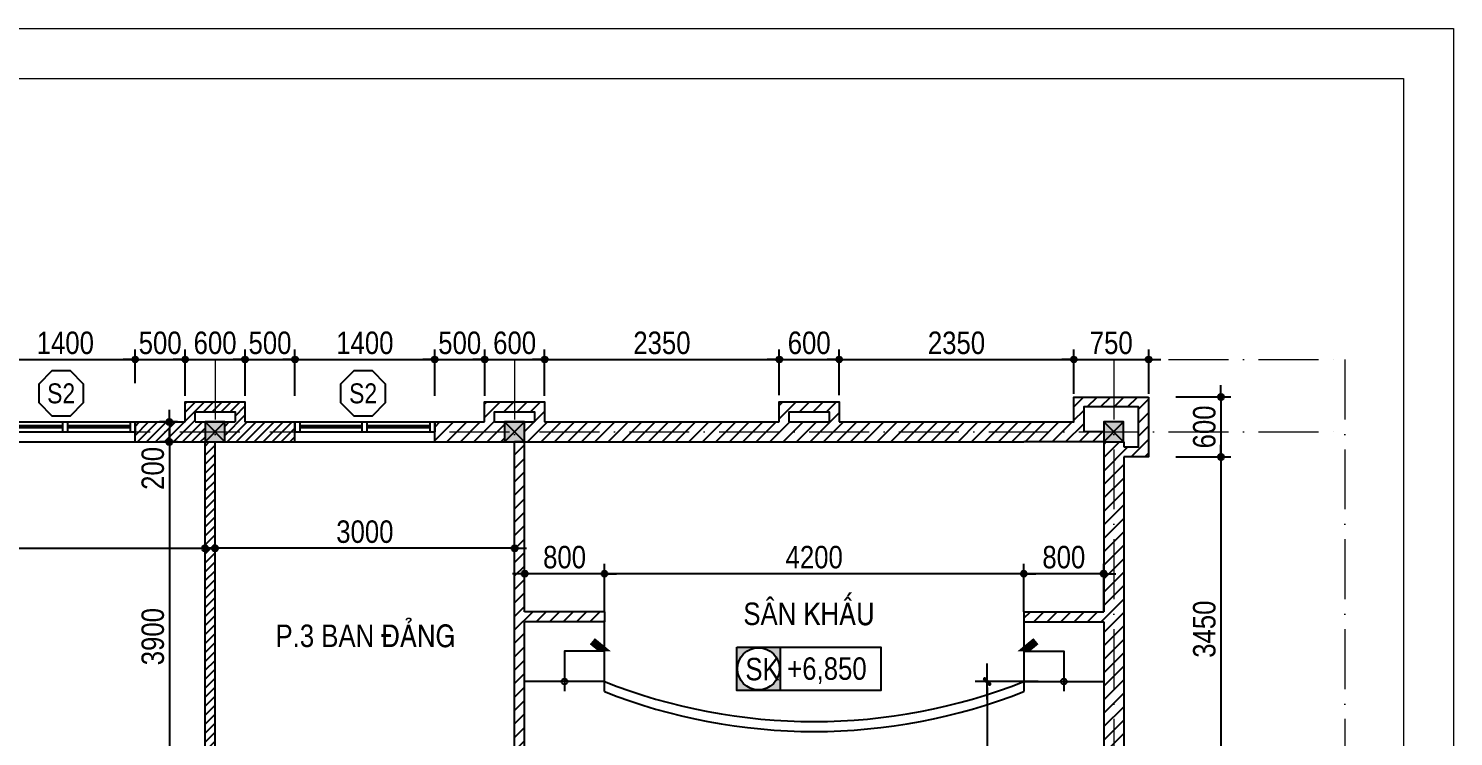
# Model space of a CAD drawing. Extents: x -1107188 to -523840, y 39692 to 514392.
# Drawn here: x -1037460 to -1023188, y 507302 to 514392 of the extents above; entities that cross this region are included whole.
import ezdxf
from ezdxf.enums import TextEntityAlignment as Align

# ---------------------------------------------------------------- set-up
doc = ezdxf.new("R2010")
doc.units = 0
doc.linetypes.add('ACAD_ISO10W100', pattern=[18, 12, -3, 0, -3])
doc.layers.get('0').update_dxf_attribs({"color": 255, "linetype": 'CONTINUOUS'})
doc.layers.get('DEFPOINTS').update_dxf_attribs({"linetype": 'CONTINUOUS'})
for name, color, linetype, lineweight in [('00-KICH THUOC', 6, 'CONTINUOUS', 9), ('NET-THAY', 2, 'CONTINUOUS', 13), ('TRUC', 24, 'CONTINUOUS', 0)]:
    doc.layers.add(name, color=color, linetype=linetype, lineweight=lineweight)
for name, color, linetype in [('009', 251, 'CONTINUOUS'), ('DIM', 1, 'CONTINUOUS'), ('DOOR', 20, 'CONTINUOUS'), ('MEDIUM', 2, 'CONTINUOUS'), ('TAGS', 60, 'CONTINUOUS'), ('TEXT', 7, 'CONTINUOUS'), ('TUONG', 131, 'CONTINUOUS'), ('WALL', 4, 'CONTINUOUS')]:
    doc.layers.add(name, color=color, linetype=linetype)
doc.styles.add('1', font='', dxfattribs={"height": 250})
doc.styles.add('HEL-CONDENSE', font='')
doc.styles.add('KICHTHUOC', font='', dxfattribs={"width": 0.8})
doc.styles.add('SO BV', font='', dxfattribs={"height": 200})
doc.styles.add('TEN BV', font='', dxfattribs={"height": 350})
doc.styles.add('VNI-HELVE-CONDENSEN', font='')
doc.styles.get('1').set_extended_font_data('VNI-Helve-Condense')
doc.styles.get('HEL-CONDENSE').set_extended_font_data('VNI-Helve-Condense')
doc.styles.get('KICHTHUOC').set_extended_font_data('VNI-Helve-Condense')
doc.styles.get('SO BV').set_extended_font_data('VNI-Helve-Condense')
doc.styles.get('TEN BV').set_extended_font_data('VNI-Helve-Condense', bold=True)
doc.styles.get('VNI-HELVE-CONDENSEN').set_extended_font_data('VNI-Helve-Condense')
doc.dimstyles.new('1-100', dxfattribs={"dimtxt": 200, "dimasz": 60, "dimexe": 0, "dimexo": 0, "dimgap": 70, "dimtad": 1, "dimtoh": 1, "dimdec": 0, "dimzin": 9, "dimdsep": 46, "dimtxsty": 'KICHTHUOC', "dimblk": 'KTHUOC', "dimcen": 15, "dimdle": 150, "dimclrd": 256, "dimclre": 256, "dimclrt": 7, "dimadec": 0, "dimazin": 0, "dimtfac": 1, "dimtdec": 0, "dimtix": 1, "dimtmove": 2, "dimatfit": 3, "dimfxl": 1, "dimtolj": 1, "dimtzin": 1, "dimarcsym": 0})
doc.dimstyles.new('D100', dxfattribs={"dimtxt": 225, "dimasz": 1.2, "dimexe": 100, "dimexo": 0, "dimgap": 50, "dimtad": 1, "dimdec": 0, "dimzin": 13, "dimdsep": 46, "dimtxsty": 'HEL-CONDENSE', "dimblk": 'D50', "dimcen": 0, "dimclrd": 1, "dimclre": 1, "dimclrt": 7, "dimadec": 0, "dimazin": 0, "dimtfac": 1, "dimtdec": 0, "dimtmove": 0, "dimatfit": 3, "dimldrblk": 'D50', "dimfxl": 1, "dimtolj": 1, "dimtzin": 13, "dimarcsym": 0})
pattern_1 = [(45, (-2362596.62, 165205.8), (-44.9012806, 44.9012806), [])]

# ---------------------------------------------------------------- blocks, each defined once
blk = doc.blocks.new('s11')
at = {"layer": 'DOOR'}
for p, q in [((0, 0), (0, -100)), ((1400, 0), (0, 0)), ((50, 0), (50, -100)), ((1350, 0), (1350, -100)), ((1400, 0), (1400, -100)), ((1400, -100), (0, -100))]:
    blk.add_line(p, q, dxfattribs=at)
at = {"layer": 'DOOR', "linetype": 'ByBlock', "lineweight": -2}
for p, q in [((675, -100), (675, 0)), ((725, -100), (725, 0))]:
    blk.add_line(p, q, dxfattribs=at)
at = {"layer": 'DOOR', "color": 251}
for p, q in [((50, -40), (675, -40)), ((50, -60), (675, -60)), ((725, -40), (1350, -40)), ((725, -60), (1350, -60))]:
    blk.add_line(p, q, dxfattribs=at)
blk = doc.blocks.new('A$C225A2996')
at = {"layer": 'WALL'}
blk.add_hatch(color=4, dxfattribs=at).paths.add_polyline_path([(531, 82), (731, 82), (731, 282), (531, 282)])
at = {"layer": 'WALL', "color": 4}
for p, q in [((531, 282), (731, 82)), ((531, 82), (731, 282))]:
    blk.add_line(p, q, dxfattribs=at)
blk.add_lwpolyline([(531, 82), (731, 82), (731, 282), (531, 282)], close=True, dxfattribs=at)
blk = doc.blocks.new('KH-CUADI')
at = {"layer": 'TAGS'}
blk.add_lwpolyline([(-124, 300), (-300, 124), (-300, -124), (-124, -300), (124, -300), (300, -124), (300, 124), (124, 300)], close=True, dxfattribs=at)
at = {"layer": 'TAGS', "style": 'VNI-HELVE-CONDENSEN'}
blk.add_attdef('D', text='', height=300, dxfattribs=at).set_placement((0, 0), align=Align.MIDDLE)
blk = doc.blocks.new('D50')
at = {"layer": 'DIM'}
blk.add_hatch(color=256, dxfattribs=at).paths.add_polyline_path([(25, 0, 1), (-25, 0, 1)])
blk.add_line((25, 0), (100, 0), dxfattribs=at)
blk.add_circle((0, 0), 25, dxfattribs=at)
blk = doc.blocks.new('*D409')
at = {"layer": 'DEFPOINTS', "color": 0, "transparency": 16777216}
for p in [(-1025970, 510702), (-1025970, 510102), (-1025518, 510102)]:
    blk.add_point(p, dxfattribs=at)
at = {"layer": 'DIM', "color": 1, "lineweight": -2, "transparency": 16777216}
for p, q in [((-1025970, 510702), (-1025418, 510702)), ((-1025518, 510701), (-1025518, 510103)), ((-1025970, 510102), (-1025418, 510102))]:
    blk.add_line(p, q, dxfattribs=at)
at = {"layer": 'DIM', "color": 1, "lineweight": -2, "transparency": 16777216, "xscale": 1.199999999999999, "yscale": 1.199999999999999, "zscale": 1.199999999999999}
for p, rotation in [((-1025518, 510702), 90), ((-1025518, 510102), 270)]:
    blk.add_blockref('D50', p, dxfattribs=dict(at, rotation=rotation))
at = {"layer": 'DIM', "color": 7, "transparency": 16777216, "insert": (-1025683, 510402), "char_height": 225, "attachment_point": 5, "rotation": 90, "style": 'HEL-CONDENSE'}
blk.add_mtext('\\A1;600', dxfattribs=at)
blk = doc.blocks.new('*D410')
at = {"layer": 'DEFPOINTS', "color": 0, "transparency": 16777216}
for p in [(-1025970, 510102), (-1025970, 506652), (-1025518, 506652)]:
    blk.add_point(p, dxfattribs=at)
at = {"layer": 'DIM', "color": 1, "lineweight": -2, "transparency": 16777216}
for p, q in [((-1025970, 510102), (-1025418, 510102)), ((-1025518, 510101), (-1025518, 506653)), ((-1025970, 506652), (-1025418, 506652))]:
    blk.add_line(p, q, dxfattribs=at)
at = {"layer": 'DIM', "color": 1, "lineweight": -2, "transparency": 16777216, "xscale": 1.199999999999999, "yscale": 1.199999999999999, "zscale": 1.199999999999999}
for p, rotation in [((-1025518, 510102), 90), ((-1025518, 506652), 270)]:
    blk.add_blockref('D50', p, dxfattribs=dict(at, rotation=rotation))
at = {"layer": 'DIM', "color": 7, "transparency": 16777216, "insert": (-1025683, 508377), "char_height": 225, "attachment_point": 5, "rotation": 90, "style": 'HEL-CONDENSE'}
blk.add_mtext('\\A1;3450', dxfattribs=at)
blk = doc.blocks.new('*D467')
at = {"layer": 'DEFPOINTS', "color": 0, "transparency": 16777216}
for p in [(-1035966, 510452), (-1036049, 510252), (-1035966, 510252)]:
    blk.add_point(p, dxfattribs=at)
at = {"layer": 'DIM', "color": 1, "lineweight": -2, "transparency": 16777216}
for p, q in [((-1035966, 510452), (-1036149, 510452)), ((-1036049, 510451), (-1036049, 510253)), ((-1035966, 510252), (-1036149, 510252)), ((-1036049, 510252), (-1036049, 509724))]:
    blk.add_line(p, q, dxfattribs=at)
at = {"layer": 'DIM', "color": 1, "lineweight": -2, "transparency": 16777216, "xscale": 1.199999999999999, "yscale": 1.199999999999999, "zscale": 1.199999999999999}
for p, rotation in [((-1036049, 510452), 90), ((-1036049, 510252), 270)]:
    blk.add_blockref('D50', p, dxfattribs=dict(at, rotation=rotation))
at = {"layer": 'DIM', "color": 7, "transparency": 16777216, "insert": (-1036214, 509987), "char_height": 225, "attachment_point": 5, "rotation": 90, "style": 'HEL-CONDENSE'}
blk.add_mtext('\\A1;200', dxfattribs=at)
blk = doc.blocks.new('*D468')
at = {"layer": 'DEFPOINTS', "color": 0, "transparency": 16777216}
for p in [(-1035966, 510252), (-1036049, 506352), (-1035901, 506352)]:
    blk.add_point(p, dxfattribs=at)
at = {"layer": 'DIM', "color": 1, "lineweight": -2, "transparency": 16777216}
for p, q in [((-1035966, 510252), (-1036149, 510252)), ((-1036049, 510251), (-1036049, 506353)), ((-1035901, 506352), (-1036149, 506352))]:
    blk.add_line(p, q, dxfattribs=at)
at = {"layer": 'DIM', "color": 1, "lineweight": -2, "transparency": 16777216, "xscale": 1.199999999999999, "yscale": 1.199999999999999, "zscale": 1.199999999999999}
for p, rotation in [((-1036049, 510252), 90), ((-1036049, 506352), 270)]:
    blk.add_blockref('D50', p, dxfattribs=dict(at, rotation=rotation))
at = {"layer": 'DIM', "color": 7, "transparency": 16777216, "insert": (-1036214, 508302), "char_height": 225, "attachment_point": 5, "rotation": 90, "style": 'HEL-CONDENSE'}
blk.add_mtext('\\A1;3900', dxfattribs=at)
blk = doc.blocks.new('*D540')
at = {"layer": 'DEFPOINTS', "color": 0, "transparency": 16777216}
for p in [(-1035291, 511078), (-1035891, 510713), (-1035291, 510713)]:
    blk.add_point(p, dxfattribs=at)
at = {"layer": 'DIM', "color": 1, "lineweight": -2, "transparency": 16777216}
for p, q in [((-1035891, 510713), (-1035891, 511178)), ((-1035890, 511078), (-1035293, 511078)), ((-1035291, 510713), (-1035291, 511178))]:
    blk.add_line(p, q, dxfattribs=at)
at = {"layer": 'DIM', "color": 1, "lineweight": -2, "transparency": 16777216, "xscale": 1.199999999999999, "yscale": 1.199999999999999, "zscale": 1.199999999999999, "rotation": 180}
blk.add_blockref('D50', (-1035891, 511078), dxfattribs=at)
at = {"layer": 'DIM', "color": 1, "lineweight": -2, "transparency": 16777216, "xscale": 1.199999999999999, "yscale": 1.199999999999999, "zscale": 1.199999999999999}
blk.add_blockref('D50', (-1035291, 511078), dxfattribs=at)
at = {"layer": 'DIM', "color": 7, "transparency": 16777216, "insert": (-1035591, 511243), "char_height": 225, "attachment_point": 5, "style": 'HEL-CONDENSE'}
blk.add_mtext('\\A1;600', dxfattribs=at)
blk = doc.blocks.new('*D541')
at = {"layer": 'DEFPOINTS', "color": 0, "transparency": 16777216}
for p in [(-1034791, 511078), (-1035291, 510713), (-1034791, 510713)]:
    blk.add_point(p, dxfattribs=at)
at = {"layer": 'DIM', "color": 1, "lineweight": -2, "transparency": 16777216}
for p, q in [((-1035291, 510713), (-1035291, 511178)), ((-1035290, 511078), (-1034793, 511078)), ((-1034791, 510713), (-1034791, 511178))]:
    blk.add_line(p, q, dxfattribs=at)
at = {"layer": 'DIM', "color": 1, "lineweight": -2, "transparency": 16777216, "xscale": 1.199999999999999, "yscale": 1.199999999999999, "zscale": 1.199999999999999, "rotation": 180}
blk.add_blockref('D50', (-1035291, 511078), dxfattribs=at)
at = {"layer": 'DIM', "color": 1, "lineweight": -2, "transparency": 16777216, "xscale": 1.199999999999999, "yscale": 1.199999999999999, "zscale": 1.199999999999999}
blk.add_blockref('D50', (-1034791, 511078), dxfattribs=at)
at = {"layer": 'DIM', "color": 7, "transparency": 16777216, "insert": (-1035041, 511243), "char_height": 225, "attachment_point": 5, "style": 'HEL-CONDENSE'}
blk.add_mtext('\\A1;500', dxfattribs=at)
blk = doc.blocks.new('*D542')
at = {"layer": 'DEFPOINTS', "color": 0, "transparency": 16777216}
for p in [(-1032291, 511078), (-1032891, 510713), (-1032291, 510713)]:
    blk.add_point(p, dxfattribs=at)
at = {"layer": 'DIM', "color": 1, "lineweight": -2, "transparency": 16777216}
for p, q in [((-1032891, 510713), (-1032891, 511178)), ((-1032890, 511078), (-1032293, 511078)), ((-1032291, 510713), (-1032291, 511178))]:
    blk.add_line(p, q, dxfattribs=at)
at = {"layer": 'DIM', "color": 1, "lineweight": -2, "transparency": 16777216, "xscale": 1.199999999999999, "yscale": 1.199999999999999, "zscale": 1.199999999999999, "rotation": 180}
blk.add_blockref('D50', (-1032891, 511078), dxfattribs=at)
at = {"layer": 'DIM', "color": 1, "lineweight": -2, "transparency": 16777216, "xscale": 1.199999999999999, "yscale": 1.199999999999999, "zscale": 1.199999999999999}
blk.add_blockref('D50', (-1032291, 511078), dxfattribs=at)
at = {"layer": 'DIM', "color": 7, "transparency": 16777216, "insert": (-1032591, 511243), "char_height": 225, "attachment_point": 5, "style": 'HEL-CONDENSE'}
blk.add_mtext('\\A1;600', dxfattribs=at)
blk = doc.blocks.new('*D543')
at = {"layer": 'DEFPOINTS', "color": 0, "transparency": 16777216}
for p in [(-1029941, 511078), (-1032291, 510713), (-1029941, 510719)]:
    blk.add_point(p, dxfattribs=at)
at = {"layer": 'DIM', "color": 1, "lineweight": -2, "transparency": 16777216}
for p, q in [((-1032291, 510713), (-1032291, 511178)), ((-1032290, 511078), (-1029943, 511078)), ((-1029941, 510719), (-1029941, 511178))]:
    blk.add_line(p, q, dxfattribs=at)
at = {"layer": 'DIM', "color": 1, "lineweight": -2, "transparency": 16777216, "xscale": 1.199999999999999, "yscale": 1.199999999999999, "zscale": 1.199999999999999, "rotation": 180}
blk.add_blockref('D50', (-1032291, 511078), dxfattribs=at)
at = {"layer": 'DIM', "color": 1, "lineweight": -2, "transparency": 16777216, "xscale": 1.199999999999999, "yscale": 1.199999999999999, "zscale": 1.199999999999999}
blk.add_blockref('D50', (-1029941, 511078), dxfattribs=at)
at = {"layer": 'DIM', "color": 7, "transparency": 16777216, "insert": (-1031116, 511243), "char_height": 225, "attachment_point": 5, "style": 'HEL-CONDENSE'}
blk.add_mtext('\\A1;2350', dxfattribs=at)
blk = doc.blocks.new('*D544')
at = {"layer": 'DEFPOINTS', "color": 0, "transparency": 16777216}
for p in [(-1029341, 511078), (-1029941, 510719), (-1029341, 510719)]:
    blk.add_point(p, dxfattribs=at)
at = {"layer": 'DIM', "color": 1, "lineweight": -2, "transparency": 16777216}
for p, q in [((-1029941, 510719), (-1029941, 511178)), ((-1029940, 511078), (-1029343, 511078)), ((-1029341, 510719), (-1029341, 511178))]:
    blk.add_line(p, q, dxfattribs=at)
at = {"layer": 'DIM', "color": 1, "lineweight": -2, "transparency": 16777216, "xscale": 1.199999999999999, "yscale": 1.199999999999999, "zscale": 1.199999999999999, "rotation": 180}
blk.add_blockref('D50', (-1029941, 511078), dxfattribs=at)
at = {"layer": 'DIM', "color": 1, "lineweight": -2, "transparency": 16777216, "xscale": 1.199999999999999, "yscale": 1.199999999999999, "zscale": 1.199999999999999}
blk.add_blockref('D50', (-1029341, 511078), dxfattribs=at)
at = {"layer": 'DIM', "color": 7, "transparency": 16777216, "insert": (-1029641, 511243), "char_height": 225, "attachment_point": 5, "style": 'HEL-CONDENSE'}
blk.add_mtext('\\A1;600', dxfattribs=at)
blk = doc.blocks.new('*D545')
at = {"layer": 'DEFPOINTS', "color": 0, "transparency": 16777216}
for p in [(-1026991, 511078), (-1029341, 510719), (-1026991, 510734)]:
    blk.add_point(p, dxfattribs=at)
at = {"layer": 'DIM', "color": 1, "lineweight": -2, "transparency": 16777216}
for p, q in [((-1029341, 510719), (-1029341, 511178)), ((-1029340, 511078), (-1026993, 511078)), ((-1026991, 510734), (-1026991, 511178))]:
    blk.add_line(p, q, dxfattribs=at)
at = {"layer": 'DIM', "color": 1, "lineweight": -2, "transparency": 16777216, "xscale": 1.199999999999999, "yscale": 1.199999999999999, "zscale": 1.199999999999999, "rotation": 180}
blk.add_blockref('D50', (-1029341, 511078), dxfattribs=at)
at = {"layer": 'DIM', "color": 1, "lineweight": -2, "transparency": 16777216, "xscale": 1.199999999999999, "yscale": 1.199999999999999, "zscale": 1.199999999999999}
blk.add_blockref('D50', (-1026991, 511078), dxfattribs=at)
at = {"layer": 'DIM', "color": 7, "transparency": 16777216, "insert": (-1028166, 511243), "char_height": 225, "attachment_point": 5, "style": 'HEL-CONDENSE'}
blk.add_mtext('\\A1;2350', dxfattribs=at)
blk = doc.blocks.new('*D546')
at = {"layer": 'DEFPOINTS', "color": 0, "transparency": 16777216}
for p in [(-1026241, 511078), (-1026991, 510734), (-1026241, 510734)]:
    blk.add_point(p, dxfattribs=at)
at = {"layer": 'DIM', "color": 1, "lineweight": -2, "transparency": 16777216}
for p, q in [((-1026991, 510734), (-1026991, 511178)), ((-1026990, 511078), (-1026243, 511078)), ((-1026241, 510734), (-1026241, 511178))]:
    blk.add_line(p, q, dxfattribs=at)
at = {"layer": 'DIM', "color": 1, "lineweight": -2, "transparency": 16777216, "xscale": 1.199999999999999, "yscale": 1.199999999999999, "zscale": 1.199999999999999, "rotation": 180}
blk.add_blockref('D50', (-1026991, 511078), dxfattribs=at)
at = {"layer": 'DIM', "color": 1, "lineweight": -2, "transparency": 16777216, "xscale": 1.199999999999999, "yscale": 1.199999999999999, "zscale": 1.199999999999999}
blk.add_blockref('D50', (-1026241, 511078), dxfattribs=at)
at = {"layer": 'DIM', "color": 7, "transparency": 16777216, "insert": (-1026616, 511243), "char_height": 225, "attachment_point": 5, "style": 'HEL-CONDENSE'}
blk.add_mtext('\\A1;750', dxfattribs=at)
blk = doc.blocks.new('*D547')
at = {"layer": 'DEFPOINTS', "color": 0, "transparency": 16777216}
for p in [(-1033391, 511078), (-1034791, 510713), (-1033391, 510713)]:
    blk.add_point(p, dxfattribs=at)
at = {"layer": 'DIM', "color": 1, "lineweight": -2, "transparency": 16777216}
for p, q in [((-1034791, 510713), (-1034791, 511178)), ((-1034790, 511078), (-1033393, 511078)), ((-1033391, 510713), (-1033391, 511178))]:
    blk.add_line(p, q, dxfattribs=at)
at = {"layer": 'DIM', "color": 1, "lineweight": -2, "transparency": 16777216, "xscale": 1.199999999999999, "yscale": 1.199999999999999, "zscale": 1.199999999999999, "rotation": 180}
blk.add_blockref('D50', (-1034791, 511078), dxfattribs=at)
at = {"layer": 'DIM', "color": 1, "lineweight": -2, "transparency": 16777216, "xscale": 1.199999999999999, "yscale": 1.199999999999999, "zscale": 1.199999999999999}
blk.add_blockref('D50', (-1033391, 511078), dxfattribs=at)
at = {"layer": 'DIM', "color": 7, "transparency": 16777216, "insert": (-1034091, 511243), "char_height": 225, "attachment_point": 5, "style": 'HEL-CONDENSE'}
blk.add_mtext('\\A1;1400', dxfattribs=at)
blk = doc.blocks.new('*D548')
at = {"layer": 'DEFPOINTS', "color": 0, "transparency": 16777216}
for p in [(-1032891, 511078), (-1033391, 510713), (-1032891, 510713)]:
    blk.add_point(p, dxfattribs=at)
at = {"layer": 'DIM', "color": 1, "lineweight": -2, "transparency": 16777216}
for p, q in [((-1033391, 510713), (-1033391, 511178)), ((-1033390, 511078), (-1032893, 511078)), ((-1032891, 510713), (-1032891, 511178))]:
    blk.add_line(p, q, dxfattribs=at)
at = {"layer": 'DIM', "color": 1, "lineweight": -2, "transparency": 16777216, "xscale": 1.199999999999999, "yscale": 1.199999999999999, "zscale": 1.199999999999999, "rotation": 180}
blk.add_blockref('D50', (-1033391, 511078), dxfattribs=at)
at = {"layer": 'DIM', "color": 1, "lineweight": -2, "transparency": 16777216, "xscale": 1.199999999999999, "yscale": 1.199999999999999, "zscale": 1.199999999999999}
blk.add_blockref('D50', (-1032891, 511078), dxfattribs=at)
at = {"layer": 'DIM', "color": 7, "transparency": 16777216, "insert": (-1033141, 511243), "char_height": 225, "attachment_point": 5, "style": 'HEL-CONDENSE'}
blk.add_mtext('\\A1;500', dxfattribs=at)
blk = doc.blocks.new('*D549')
at = {"layer": 'DEFPOINTS', "color": 0, "transparency": 16777216}
for p in [(-1036391, 511078), (-1037791, 510842), (-1036391, 510842)]:
    blk.add_point(p, dxfattribs=at)
at = {"layer": 'DIM', "color": 1, "lineweight": -2, "transparency": 16777216}
for p, q in [((-1037791, 510842), (-1037791, 511178)), ((-1037790, 511078), (-1036393, 511078)), ((-1036391, 510842), (-1036391, 511178))]:
    blk.add_line(p, q, dxfattribs=at)
at = {"layer": 'DIM', "color": 1, "lineweight": -2, "transparency": 16777216, "xscale": 1.199999999999999, "yscale": 1.199999999999999, "zscale": 1.199999999999999, "rotation": 180}
blk.add_blockref('D50', (-1037791, 511078), dxfattribs=at)
at = {"layer": 'DIM', "color": 1, "lineweight": -2, "transparency": 16777216, "xscale": 1.199999999999999, "yscale": 1.199999999999999, "zscale": 1.199999999999999}
blk.add_blockref('D50', (-1036391, 511078), dxfattribs=at)
at = {"layer": 'DIM', "color": 7, "transparency": 16777216, "insert": (-1037091, 511243), "char_height": 225, "attachment_point": 5, "style": 'HEL-CONDENSE'}
blk.add_mtext('\\A1;1400', dxfattribs=at)
blk = doc.blocks.new('*D550')
at = {"layer": 'DEFPOINTS', "color": 0, "transparency": 16777216}
for p in [(-1035891, 511078), (-1036391, 510842), (-1035891, 510842)]:
    blk.add_point(p, dxfattribs=at)
at = {"layer": 'DIM', "color": 1, "lineweight": -2, "transparency": 16777216}
for p, q in [((-1036391, 510842), (-1036391, 511178)), ((-1036390, 511078), (-1035893, 511078)), ((-1035891, 510842), (-1035891, 511178))]:
    blk.add_line(p, q, dxfattribs=at)
at = {"layer": 'DIM', "color": 1, "lineweight": -2, "transparency": 16777216, "xscale": 1.199999999999999, "yscale": 1.199999999999999, "zscale": 1.199999999999999, "rotation": 180}
blk.add_blockref('D50', (-1036391, 511078), dxfattribs=at)
at = {"layer": 'DIM', "color": 1, "lineweight": -2, "transparency": 16777216, "xscale": 1.199999999999999, "yscale": 1.199999999999999, "zscale": 1.199999999999999}
blk.add_blockref('D50', (-1035891, 511078), dxfattribs=at)
at = {"layer": 'DIM', "color": 7, "transparency": 16777216, "insert": (-1036141, 511243), "char_height": 225, "attachment_point": 5, "style": 'HEL-CONDENSE'}
blk.add_mtext('\\A1;500', dxfattribs=at)
blk = doc.blocks.new('*D559')
at = {"layer": 'DEFPOINTS', "color": 0, "transparency": 16777216}
for p in [(-1027491, 508932), (-1027491, 508552), (-1026691, 508552)]:
    blk.add_point(p, dxfattribs=at)
at = {"layer": 'DIM', "color": 1, "lineweight": -2, "transparency": 16777216}
for p, q in [((-1027491, 508552), (-1027491, 509032)), ((-1026693, 508932), (-1027490, 508932)), ((-1026691, 508552), (-1026691, 509032))]:
    blk.add_line(p, q, dxfattribs=at)
at = {"layer": 'DIM', "color": 1, "lineweight": -2, "transparency": 16777216, "xscale": 1.199999999999999, "yscale": 1.199999999999999, "zscale": 1.199999999999999, "rotation": 180}
blk.add_blockref('D50', (-1027491, 508932), dxfattribs=at)
at = {"layer": 'DIM', "color": 1, "lineweight": -2, "transparency": 16777216, "xscale": 1.199999999999999, "yscale": 1.199999999999999, "zscale": 1.199999999999999}
blk.add_blockref('D50', (-1026691, 508932), dxfattribs=at)
at = {"layer": 'DIM', "color": 7, "transparency": 16777216, "insert": (-1027091, 509097), "char_height": 225, "attachment_point": 5, "style": 'HEL-CONDENSE'}
blk.add_mtext('\\A1;800', dxfattribs=at)
blk = doc.blocks.new('*D560')
at = {"layer": 'DEFPOINTS', "color": 0, "transparency": 16777216}
for p in [(-1031691, 508932), (-1031691, 508552), (-1027491, 508552)]:
    blk.add_point(p, dxfattribs=at)
at = {"layer": 'DIM', "color": 1, "lineweight": -2, "transparency": 16777216}
for p, q in [((-1031691, 508552), (-1031691, 509032)), ((-1027493, 508932), (-1031690, 508932)), ((-1027491, 508552), (-1027491, 509032))]:
    blk.add_line(p, q, dxfattribs=at)
at = {"layer": 'DIM', "color": 1, "lineweight": -2, "transparency": 16777216, "xscale": 1.199999999999999, "yscale": 1.199999999999999, "zscale": 1.199999999999999, "rotation": 180}
blk.add_blockref('D50', (-1031691, 508932), dxfattribs=at)
at = {"layer": 'DIM', "color": 1, "lineweight": -2, "transparency": 16777216, "xscale": 1.199999999999999, "yscale": 1.199999999999999, "zscale": 1.199999999999999}
blk.add_blockref('D50', (-1027491, 508932), dxfattribs=at)
at = {"layer": 'DIM', "color": 7, "transparency": 16777216, "insert": (-1029591, 509097), "char_height": 225, "attachment_point": 5, "style": 'HEL-CONDENSE'}
blk.add_mtext('\\A1;4200', dxfattribs=at)
blk = doc.blocks.new('*D561')
at = {"layer": 'DEFPOINTS', "color": 0, "transparency": 16777216}
for p in [(-1032491, 508932), (-1032491, 508552), (-1031691, 508552)]:
    blk.add_point(p, dxfattribs=at)
at = {"layer": 'DIM', "color": 1, "lineweight": -2, "transparency": 16777216}
for p, q in [((-1032491, 508552), (-1032491, 509032)), ((-1031693, 508932), (-1032490, 508932)), ((-1031691, 508552), (-1031691, 509032))]:
    blk.add_line(p, q, dxfattribs=at)
at = {"layer": 'DIM', "color": 1, "lineweight": -2, "transparency": 16777216, "xscale": 1.199999999999999, "yscale": 1.199999999999999, "zscale": 1.199999999999999, "rotation": 180}
blk.add_blockref('D50', (-1032491, 508932), dxfattribs=at)
at = {"layer": 'DIM', "color": 1, "lineweight": -2, "transparency": 16777216, "xscale": 1.199999999999999, "yscale": 1.199999999999999, "zscale": 1.199999999999999}
blk.add_blockref('D50', (-1031691, 508932), dxfattribs=at)
at = {"layer": 'DIM', "color": 7, "transparency": 16777216, "insert": (-1032091, 509097), "char_height": 225, "attachment_point": 5, "style": 'HEL-CONDENSE'}
blk.add_mtext('\\A1;800', dxfattribs=at)
blk = doc.blocks.new('A$C27B14CF0')
at = {"layer": 'TAGS', "ltscale": 1000}
h = blk.add_hatch(color=8, dxfattribs=at)
h.paths.add_polyline_path([(250, 243), (-182, 243), (-182, -189), (250, -189)])
h.paths.add_polyline_path([(245, 27, -1), (-177, 27, -1)], flags=16)
blk.add_line((250, 243), (250, -189), dxfattribs=at)
blk.add_lwpolyline([(-182, 243), (1258, 243), (1258, -189), (-182, -189)], close=True, dxfattribs=at)
blk.add_circle((34, 27), 211, dxfattribs=at)
at = {"layer": 'TAGS', "ltscale": 1000, "style": 'VNI-HELVE-CONDENSEN'}
for p in [(-44, -84), (379, -84)]:
    blk.add_attdef('S', p, '', height=225, dxfattribs=at)
blk = doc.blocks.new('*D572')
at = {"layer": 'DEFPOINTS', "color": 0, "transparency": 16777216}
for p in [(-1041091, 509071), (-1035691, 509187), (-1035691, 509071)]:
    blk.add_point(p, dxfattribs=at)
at = {"layer": 'DIM', "color": 1, "lineweight": -2, "transparency": 16777216}
for p, q in [((-1041091, 509071), (-1041091, 509287)), ((-1035691, 509071), (-1035691, 509287)), ((-1041090, 509187), (-1035693, 509187))]:
    blk.add_line(p, q, dxfattribs=at)
at = {"layer": 'DIM', "color": 1, "lineweight": -2, "transparency": 16777216, "xscale": 1.199999999999999, "yscale": 1.199999999999999, "zscale": 1.199999999999999, "rotation": 180}
blk.add_blockref('D50', (-1041091, 509187), dxfattribs=at)
at = {"layer": 'DIM', "color": 1, "lineweight": -2, "transparency": 16777216, "xscale": 1.199999999999999, "yscale": 1.199999999999999, "zscale": 1.199999999999999}
blk.add_blockref('D50', (-1035691, 509187), dxfattribs=at)
at = {"layer": 'DIM', "color": 7, "transparency": 16777216, "insert": (-1038391, 509352), "char_height": 225, "attachment_point": 5, "style": 'HEL-CONDENSE'}
blk.add_mtext('\\A1;5400', dxfattribs=at)
blk = doc.blocks.new('KTHUOC')
at = {"ltscale": 50}
h = blk.add_hatch(color=256, dxfattribs=at)
edge = h.paths.add_edge_path()
edge.add_line((0.28, 0.53), (-0.53, -0.28))
edge.add_arc((-0.41, -0.41), 0.175, 135, 225)
edge.add_arc((-0.41, -0.41), 0.175, 225, 315)
edge.add_line((-0.28, -0.53), (0.53, 0.28))
edge.add_arc((0.41, 0.41), 0.175, 315, 405)
edge.add_arc((0.41, 0.41), 0.175, 45, 135)
for p, q in [((-3, 0), (3, 0)), ((0, -2), (0, 2))]:
    blk.add_line(p, q)
blk.add_lwpolyline([(0.28, 0.53), (-0.53, -0.28, 0.414214), (-0.53, -0.53), (-0.53, -0.53, 0.414214), (-0.28, -0.53), (0.53, 0.28, 0.414214), (0.53, 0.53), (0.53, 0.53, 0.414214)], format="xyb", close=True)
blk = doc.blocks.new('*D565')
at = {"layer": '009', "lineweight": -2, "transparency": 16777216}
for p, q in [((-1027348, 507852), (-1027859, 507852)), ((-1027859, 507792), (-1027859, 496512)), ((-1027348, 496452), (-1027859, 496452))]:
    blk.add_line(p, q, dxfattribs=at)
at = {"layer": 'DEFPOINTS', "color": 0, "transparency": 16777216}
for p in [(-1027348, 507852), (-1027859, 496452), (-1027348, 496452)]:
    blk.add_point(p, dxfattribs=at)
at = {"layer": '009', "lineweight": -2, "transparency": 16777216, "xscale": 60, "yscale": 60, "zscale": 60}
for p, rotation in [((-1027859, 507852), 90), ((-1027859, 496452), 270)]:
    blk.add_blockref('KTHUOC', p, dxfattribs=dict(at, rotation=rotation))
at = {"layer": '009', "color": 7, "transparency": 16777216, "insert": (-1028031, 502152), "char_height": 200, "attachment_point": 5, "rotation": 90, "style": 'KICHTHUOC'}
blk.add_mtext('\\A1;11400', dxfattribs=at)
blk = doc.blocks.new('*D566')
at = {"layer": 'DEFPOINTS', "color": 0, "transparency": 16777216}
for p in [(-1035591, 509187), (-1035591, 508810), (-1032591, 508810)]:
    blk.add_point(p, dxfattribs=at)
at = {"layer": 'DIM', "color": 1, "lineweight": -2, "transparency": 16777216}
for p, q in [((-1035591, 508810), (-1035591, 509287)), ((-1032591, 508810), (-1032591, 509287)), ((-1032593, 509187), (-1035590, 509187))]:
    blk.add_line(p, q, dxfattribs=at)
at = {"layer": 'DIM', "color": 1, "lineweight": -2, "transparency": 16777216, "xscale": 1.199999999999999, "yscale": 1.199999999999999, "zscale": 1.199999999999999, "rotation": 180}
blk.add_blockref('D50', (-1035591, 509187), dxfattribs=at)
at = {"layer": 'DIM', "color": 1, "lineweight": -2, "transparency": 16777216, "xscale": 1.199999999999999, "yscale": 1.199999999999999, "zscale": 1.199999999999999}
blk.add_blockref('D50', (-1032591, 509187), dxfattribs=at)
at = {"layer": 'DIM', "color": 7, "transparency": 16777216, "insert": (-1034091, 509352), "char_height": 225, "attachment_point": 5, "style": 'HEL-CONDENSE'}
blk.add_mtext('\\A1;3000', dxfattribs=at)
blk = doc.blocks.new('KHUNGTEN')
at = {"color": 3, "linetype": 'Continuous'}
for points in [[(-593653, 217892), (-593653, 277292), (-509653, 277292), (-509653, 217892), (-593653, 217892)], [(-593153, 218392), (-593153, 276792), (-510153, 276792), (-510153, 218392)]]:
    blk.add_lwpolyline(points, close=True, dxfattribs=at)
at = {"style": 'TEN BV'}
for tag, p in [('TEB_BV', (-518299, 222628)), ('LOAI_BV', (-511918, 220684)), ('TL', (-512164, 219751))]:
    blk.add_attdef(tag, p, '', height=350, dxfattribs=at)
at = {"style": 'SO BV'}
for tag, p in [('SOBV', (-510673, 221020)), ('TONGSOBV', (-510673, 220591))]:
    blk.add_attdef(tag, text='', height=200, dxfattribs=at).set_placement(p, align=Align.CENTER)

msp = doc.modelspace()

# ---------------------------------------------------------------- hatches: boundary and pattern name
at = {"layer": '009'}
h = msp.add_hatch(dxfattribs=at)
h.set_pattern_fill('ANSI31', color=256, scale=20, style=0)
h.set_pattern_definition(pattern_1)
h.paths.add_polyline_path([(-1041391.449, 510451.964), (-1041741.449, 510451.964), (-1041741.449, 510251.964), (-1041191.449, 510251.964), (-1041191.449, 510451.964), (-1041291.449, 510451.964), (-1041291.449, 510551.964), (-1040891.449, 510551.964), (-1040891.449, 510451.964), (-1040991.449, 510451.964), (-1040991.449, 510251.964), (-1040541.449, 510251.964), (-1040541.449, 510451.964), (-1040791.449, 510451.964), (-1040791.449, 510651.964), (-1041391.449, 510651.964)])
h.paths.add_polyline_path([(-1041091.449, 510251.964), (-1041191.449, 510251.964), (-1041191.449, 506451.964), (-1041091.449, 506451.964)])
h.paths.add_polyline_path([(-1037791.449, 510251.964), (-1037791.449, 510451.964), (-1038291.449, 510451.964), (-1038291.449, 510651.964), (-1038891.449, 510651.964), (-1038891.449, 510451.964), (-1039141.449, 510451.964), (-1039141.449, 510251.964)])
h.paths.add_polyline_path([(-1038791.449, 510451.964), (-1038391.449, 510451.964), (-1038391.449, 510551.964), (-1038791.449, 510551.964)], flags=17)
h.paths.add_polyline_path([(-1035691.449, 510251.964), (-1035691.449, 510451.964), (-1035791.449, 510451.964), (-1035791.449, 510551.964), (-1035391.449, 510551.964), (-1035391.449, 510451.964), (-1035491.449, 510451.964), (-1035491.449, 510251.964), (-1034791.449, 510251.964), (-1034791.449, 510451.964), (-1035291.449, 510451.964), (-1035291.449, 510651.964), (-1035891.449, 510651.964), (-1035891.449, 510451.964), (-1036391.449, 510451.964), (-1036391.449, 510251.964)])
h.paths.add_polyline_path([(-1035591.449, 510251.964), (-1035691.449, 510251.964), (-1035691.449, 506451.964), (-1035591.449, 506451.964)])
h.paths.add_polyline_path([(-1039991.449, 506351.964), (-1039991.449, 506251.964), (-1035691.449, 506251.964), (-1035691.449, 506351.964)])
h.paths.add_polyline_path([(-1037291.449, 504451.964), (-1037291.449, 504351.964), (-1035691.449, 504351.964), (-1035691.449, 504451.964)])
h.paths.add_polyline_path([(-1040991.449, 506351.964), (-1040991.449, 506251.964), (-1040891.449, 506251.964), (-1040891.449, 506351.964)])
h.paths.add_polyline_path([(-1036385.378, 506036.614), (-1036385.378, 506567.314), (-1036043.078, 506567.314), (-1036043.078, 506036.614)], flags=9)
h.paths.add_polyline_path([(-1036385.378, 504136.614), (-1036385.378, 504667.314), (-1036043.078, 504667.314), (-1036043.078, 504136.614)], flags=9)
h = msp.add_hatch(dxfattribs=at)
h.set_pattern_fill('ANSI31', color=256, scale=30, style=0)
h.set_pattern_definition([(45, (-2362596.62, 165205.8), (-67.351921, 67.351921), [])])
h.paths.add_polyline_path([(-1026891.449, 510601.964), (-1026341.449, 510601.964), (-1026341.449, 510201.964), (-1026491.449, 510201.964), (-1026491.449, 510251.964), (-1026691.449, 510251.964), (-1026691.449, 508551.964), (-1027491.449, 508551.964), (-1027491.449, 508451.964), (-1026691.449, 508451.964), (-1026691.449, 506451.964), (-1026491.449, 506451.964), (-1026491.449, 506551.964), (-1026341.449, 506551.964), (-1026341.449, 506151.964), (-1026491.449, 506151.964), (-1026491.449, 506251.964), (-1026691.449, 506251.964), (-1026691.449, 506051.964), (-1026591.449, 506051.964), (-1026491.449, 506051.964), (-1026241.449, 506051.964), (-1026241.449, 506651.964), (-1026491.449, 506651.964), (-1026491.449, 510101.964), (-1026241.449, 510101.964), (-1026241.449, 510701.964), (-1026791.449, 510701.964), (-1026991.449, 510701.964), (-1026991.449, 510451.964), (-1027491.449, 510451.964), (-1029341.449, 510451.964), (-1029341.449, 510651.964), (-1029941.449, 510651.964), (-1029941.449, 510451.964), (-1031891.449, 510451.964), (-1032291.449, 510451.964), (-1032291.449, 510651.964), (-1032891.449, 510651.964), (-1032891.449, 510451.964), (-1033391.449, 510451.964), (-1033391.449, 510251.964), (-1032691.449, 510251.964), (-1032691.449, 510451.964), (-1032791.449, 510451.964), (-1032791.449, 510551.964), (-1032391.449, 510551.964), (-1032391.449, 510451.964), (-1032491.449, 510451.964), (-1032491.449, 510251.964), (-1031891.449, 510251.964), (-1027491.449, 510251.964), (-1026691.449, 510251.964), (-1026691.449, 510351.964), (-1026891.449, 510351.964)])
h.paths.add_polyline_path([(-1029841.449, 510451.964), (-1029841.449, 510551.964), (-1029441.449, 510551.964), (-1029441.449, 510451.964)], flags=16)
h.paths.add_polyline_path([(-1032491.449, 508451.964), (-1031691.449, 508451.964), (-1031691.449, 508551.964), (-1032491.449, 508551.964), (-1032491.449, 510251.964), (-1032591.449, 510251.964), (-1032591.449, 510151.964), (-1032591.449, 506451.964), (-1032491.449, 506451.964)], flags=16)
h.paths.add_polyline_path([(-1035491.449, 504251.964), (-1035591.449, 504251.964), (-1035591.449, 500451.964), (-1035491.449, 500451.964)])
h.paths.add_polyline_path([(-1032491.449, 500251.964), (-1032691.449, 500251.964), (-1032691.449, 499551.964), (-1032491.449, 499551.964)])
h.paths.add_polyline_path([(-1032691.449, 500451.964), (-1033391.449, 500451.964), (-1033391.449, 500251.964), (-1032691.449, 500251.964)])
h.paths.add_polyline_path([(-1034791.449, 500451.964), (-1035491.449, 500451.964), (-1035491.449, 500251.964), (-1035391.449, 500251.964), (-1035391.449, 500151.964), (-1035791.449, 500151.964), (-1035791.449, 500251.964), (-1035691.449, 500251.964), (-1035691.449, 500451.964), (-1036391.449, 500451.964), (-1036391.449, 500251.964), (-1035891.449, 500251.964), (-1035891.449, 500051.964), (-1035291.449, 500051.964), (-1035291.449, 500251.964), (-1034791.449, 500251.964)])
h.paths.add_polyline_path([(-1036385.378, 500082.114), (-1036385.378, 500621.814), (-1036043.078, 500621.814), (-1036043.078, 500082.114)], flags=9)
h.paths.add_polyline_path([(-1032591.449, 501745.329), (-1032491.449, 501745.329), (-1032491.449, 504251.964), (-1032591.449, 504251.964)])
h.paths.add_polyline_path([(-1032491.449, 500545.329), (-1032591.449, 500545.329), (-1032591.449, 500451.964), (-1032491.449, 500451.964)])
h = msp.add_hatch(dxfattribs=at)
h.set_pattern_fill('ANSI31', color=256, scale=20, style=0)
h.set_pattern_definition(pattern_1)
h.paths.add_polyline_path([(-1026591.449, 504251.964), (-1026691.449, 504251.964), (-1026691.449, 503551.964), (-1026591.449, 503551.964)])
h.paths.add_polyline_path([(-1026491.449, 504051.964), (-1026241.449, 504051.964), (-1026241.449, 504351.964), (-1026341.449, 504351.964), (-1026341.449, 504151.964), (-1026491.449, 504151.964), (-1026491.449, 504251.964), (-1026591.449, 504251.964), (-1026591.449, 503551.964), (-1026491.449, 503551.964)])
h.paths.add_polyline_path([(-1026241.449, 504651.964), (-1026491.449, 504651.964), (-1026591.449, 504651.964), (-1026591.449, 504451.964), (-1026491.449, 504451.964), (-1026491.449, 504551.964), (-1026341.449, 504551.964), (-1026341.449, 504351.964), (-1026241.449, 504351.964)])
h.paths.add_polyline_path([(-1026591.449, 504651.964), (-1026691.449, 504651.964), (-1026691.449, 504451.964), (-1026591.449, 504451.964)])
h.paths.add_polyline_path([(-1026591.449, 506251.964), (-1026691.449, 506251.964), (-1026691.449, 506051.964), (-1026591.449, 506051.964)])
h.paths.add_polyline_path([(-1026241.449, 506351.964), (-1026341.449, 506351.964), (-1026341.449, 506151.964), (-1026491.449, 506151.964), (-1026491.449, 506251.964), (-1026591.449, 506251.964), (-1026591.449, 506051.964), (-1026491.449, 506051.964), (-1026241.449, 506051.964)])
h.paths.add_polyline_path([(-1025853.811, 508030.014), (-1025853.811, 508723.914), (-1025511.511, 508723.914), (-1025511.511, 508030.014)], flags=9)
h.paths.add_polyline_path([(-1025853.811, 506082.114), (-1025853.811, 506621.814), (-1025511.511, 506621.814), (-1025511.511, 506082.114)], flags=9)

# ---------------------------------------------------------------- linework, layer by layer
at = {"layer": 'DIM'}
for points in [[(-1032091.449, 508156.459, 0, 0, 0), (-1031691.449, 508156.459, 80, 80, 0), (-1031812.941, 508256.611, 0, 0, 0)], [(-1027091.449, 508156.459, 0, 0, 0), (-1027491.449, 508156.459, 80, 80, 0), (-1027369.958, 508256.611, 0, 0, 0)]]:
    msp.add_lwpolyline(points, format="xyseb", dxfattribs=at)
for points in [[(-1031691.449, 508156.459), (-1032091.449, 508156.459), (-1032091.449, 507756.164)], [(-1027491.449, 508156.459), (-1027091.449, 508156.459), (-1027091.449, 507756.164)]]:
    msp.add_lwpolyline(points, dxfattribs=at)
for centre in [(-1032091.449, 507851.964), (-1027091.449, 507851.964)]:
    msp.add_circle(centre, 28.96, dxfattribs=at)
at = {"layer": 'MEDIUM'}
for p, q in [((-1037791.449, 510251.964), (-1036391.449, 510251.964)), ((-1034791.449, 510251.964), (-1033391.449, 510251.964))]:
    msp.add_line(p, q, dxfattribs=at)
at = {"layer": 'NET-THAY', "linetype": 'ByBlock', "lineweight": -2}
for p, q in [((-1031691.449, 507751.964), (-1031691.449, 508451.964)), ((-1027491.449, 508451.964), (-1027491.449, 507751.964)), ((-1031691.449, 507851.964), (-1032491.449, 507851.964)), ((-1027491.449, 507851.964), (-1026691.449, 507851.964))]:
    msp.add_line(p, q, dxfattribs=at)
for centre, radius, start, end in [((-1029591.449, 513168.301), 5716.069, 248.4455433, 291.5544567), ((-1029591.449, 513067.804), 5715.606, 248.4437128, 291.5562872)]:
    msp.add_arc(centre, radius, start, end, dxfattribs=at)
at = {"layer": 'TRUC', "linetype": 'ACAD_ISO10W100', "ltscale": 50}
msp.add_lwpolyline([(-1062045.434, 511077.744), (-1024275.122, 511077.744), (-1024275.122, 494651.964), (-1062045.434, 494651.964)], close=True, dxfattribs=at)
for points in [[(-1035591.449, 511077.744), (-1035591.449, 494651.964)], [(-1032591.449, 511077.744), (-1032591.449, 494651.964)], [(-1032591.449, 511077.744), (-1032591.449, 494651.964)], [(-1026591.449, 511077.744), (-1026591.449, 494651.964)], [(-1062045.434, 510351.964), (-1024275.122, 510351.964)]]:
    msp.add_lwpolyline(points, dxfattribs=at)
at = {"layer": 'TUONG'}
for p, q in [((-1026791.449, 510701.964), (-1026241.449, 510701.964)), ((-1036391.449, 510251.964), (-1036391.449, 510451.964)), ((-1034791.449, 510251.964), (-1034791.449, 510451.964)), ((-1033391.449, 510251.964), (-1033391.449, 510451.964)), ((-1026491.449, 510101.964), (-1026491.449, 506651.964))]:
    msp.add_line(p, q, dxfattribs=at)
at = {"layer": 'TUONG', "linetype": 'Continuous'}
msp.add_line((-1026491.449, 510251.964), (-1026491.449, 510201.964), dxfattribs=at)
at = {"layer": 'TUONG', "color": 4}
for p, q in [((-1031691.449, 508551.964), (-1032491.449, 508551.964)), ((-1031691.449, 508551.964), (-1031691.449, 508451.964)), ((-1027491.449, 508551.964), (-1026691.449, 508551.964)), ((-1027491.449, 508551.964), (-1027491.449, 508451.964)), ((-1031691.449, 508451.964), (-1032491.449, 508451.964)), ((-1027491.449, 508451.964), (-1026691.449, 508451.964))]:
    msp.add_line(p, q, dxfattribs=at)
at = {"layer": 'TUONG'}
for points in [[(-1035891.449, 510451.964), (-1035891.449, 510651.964), (-1035291.449, 510651.964), (-1035291.449, 510451.964)], [(-1032891.449, 510451.964), (-1032891.449, 510651.964), (-1032291.449, 510651.964), (-1032291.449, 510451.964)], [(-1029941.449, 510451.964), (-1029941.449, 510451.964), (-1029941.449, 510651.964), (-1029341.449, 510651.964), (-1029341.449, 510451.964)], [(-1027491.449, 510451.964), (-1026991.449, 510451.964), (-1026991.449, 510701.964), (-1026791.449, 510701.964)], [(-1035791.449, 510451.964), (-1035791.449, 510551.964), (-1035391.449, 510551.964), (-1035391.449, 510451.964)], [(-1032791.449, 510451.964), (-1032791.449, 510551.964), (-1032391.449, 510551.964), (-1032391.449, 510451.964)], [(-1029841.449, 510451.964), (-1029841.449, 510551.964), (-1029441.449, 510551.964), (-1029441.449, 510451.964)], [(-1036391.449, 510451.964), (-1035891.449, 510451.964)], [(-1035791.449, 510451.964), (-1035391.449, 510451.964)], [(-1035291.449, 510451.964), (-1034791.449, 510451.964)], [(-1033391.449, 510451.964), (-1032891.449, 510451.964)], [(-1032791.449, 510451.964), (-1032391.449, 510451.964)], [(-1032291.449, 510451.964), (-1031891.449, 510451.964)], [(-1031891.449, 510451.964), (-1029941.449, 510451.964)], [(-1029841.449, 510451.964), (-1029441.449, 510451.964)], [(-1029341.449, 510451.964), (-1027491.449, 510451.964)], [(-1036391.449, 510251.964), (-1034791.449, 510251.964)], [(-1033391.449, 510251.964), (-1031891.449, 510251.964)], [(-1031891.449, 510251.964), (-1027491.449, 510251.964)], [(-1026691.449, 510251.964), (-1026691.449, 508551.964)], [(-1026691.449, 508451.964), (-1026691.449, 506051.964)]]:
    msp.add_lwpolyline(points, dxfattribs=at)
at = {"layer": 'TUONG', "color": 4}
for points in [[(-1026241.449, 510701.964), (-1026241.449, 510101.964), (-1026491.449, 510101.964)], [(-1026491.449, 510201.964), (-1026341.449, 510201.964), (-1026341.449, 510601.964), (-1026891.449, 510601.964), (-1026891.449, 510351.964)], [(-1026691.449, 510351.964), (-1026891.449, 510351.964)], [(-1035691.449, 506451.964), (-1035691.449, 510251.964)], [(-1035591.449, 506451.964), (-1035591.449, 510251.964)], [(-1032591.449, 506451.964), (-1032591.449, 510251.964)], [(-1032591.449, 510151.964), (-1032591.449, 510251.964)], [(-1032491.449, 510251.964), (-1032591.449, 510251.964)], [(-1032491.449, 508551.964), (-1032491.449, 510251.964)], [(-1032491.449, 510151.964), (-1032491.449, 510251.964)], [(-1026691.449, 510251.964), (-1027491.449, 510251.964)], [(-1032491.449, 506451.964), (-1032491.449, 508451.964)]]:
    msp.add_lwpolyline(points, dxfattribs=at)

# ---------------------------------------------------------------- block references
at = {"layer": '00-KICH THUOC'}
msp.add_blockref('KHUNGTEN', (-513535.14, 237100), dxfattribs=at)
at = {"layer": 'DOOR', "xscale": -1}
for p in [(-1036391.449, 510451.964), (-1033391.449, 510451.964)]:
    msp.add_blockref('s11', p, dxfattribs=at)
at = {"layer": 'TAGS', "linetype": 'Continuous'}
ref = msp.add_blockref('KH-CUADI', (-1037132.556, 510738.6), dxfattribs=dict(at, xscale=0.75, yscale=0.75, zscale=0.75, rotation=180))
ref.add_attrib('D', 'S2', dxfattribs={"color": 7, "height": 200, "style": 'VNI-HELVE-CONDENSEN'}).set_placement((-1037132.556, 510738.6), align=Align.MIDDLE)
ref = msp.add_blockref('KH-CUADI', (-1034108.339, 510738.6), dxfattribs=dict(at, xscale=0.75, yscale=0.75, zscale=0.75, rotation=180))
ref.add_attrib('D', 'S2', dxfattribs={"color": 7, "height": 200, "style": 'VNI-HELVE-CONDENSEN'}).set_placement((-1034108.339, 510738.6), align=Align.MIDDLE)
at = {"layer": 'TAGS', "ltscale": 1000}
ref = msp.add_blockref('A$C27B14CF0', (-1030182.719, 507953.265), dxfattribs=at)
ref.add_attrib('S', 'SK', (-1030279.98, 507864.672), dxfattribs={"color": 7, "ltscale": 1000, "height": 225, "style": 'VNI-HELVE-CONDENSEN'})
ref.add_attrib('S', '+6,850', (-1029860.982, 507869.608), dxfattribs={"color": 7, "ltscale": 1000, "height": 225, "style": 'VNI-HELVE-CONDENSEN'})
at = {"layer": 'TUONG', "color": 4}
for p in [(-1036222.84, 510170.331), (-1033222.84, 510170.331), (-1027222.84, 510170.331)]:
    msp.add_blockref('A$C225A2996', p, dxfattribs=at)

# ---------------------------------------------------------------- texts
at = {"layer": 'TEXT', "char_height": 225, "attachment_point": 2, "style": '1'}
for s, insert in [('SAÂN KHAÁU', (-1029642.836, 508643.444)), ('P.3 BAN ÑAÛNG', (-1034084.908, 508423.112))]:
    msp.add_mtext(s, dxfattribs=dict(at, insert=insert))

# ---------------------------------------------------------------- dimensions: what is measured, and where the dimension line sits
at = {"layer": '009'}
dim = msp.add_linear_dim(base=(-1027859.269, 496451.964), p1=(-1027348.085, 507851.964), p2=(-1027348.085, 496451.964), angle=90, dimstyle='1-100', dxfattribs=at)
dim.commit()
dim.dimension.update_dxf_attribs({"geometry": '*D565', "text_midpoint": (-1028031.403, 502151.964)})
at = {"layer": 'DIM'}
for base, p1, p2, picture, middle in [((-1036391.449, 511077.744), (-1037791.449, 510842.43), (-1036391.449, 510842.43), '*D549', (-1037091.449, 511242.644)), ((-1033391.449, 511077.744), (-1034791.449, 510712.991), (-1033391.449, 510712.991), '*D547', (-1034091.449, 511242.644)), ((-1035691.449, 509186.979), (-1041091.449, 509071.216), (-1035691.449, 509071.216), '*D572', (-1038391.449, 509351.879)), ((-1035591.449, 509186.979), (-1032591.449, 508810.421), (-1035591.449, 508810.421), '*D566', (-1034091.449, 509351.879)), ((-1032491.449, 508931.814), (-1031691.449, 508551.964), (-1032491.449, 508551.964), '*D561', (-1032091.449, 509096.714)), ((-1031691.449, 508931.814), (-1027491.449, 508551.964), (-1031691.449, 508551.964), '*D560', (-1029591.449, 509096.714)), ((-1027491.449, 508931.814), (-1026691.449, 508551.964), (-1027491.449, 508551.964), '*D559', (-1027091.449, 509096.714))]:
    dim = msp.add_linear_dim(base=base, p1=p1, p2=p2, dimstyle='D100', dxfattribs=at)
    dim.commit()
    dim.dimension.update_dxf_attribs({"geometry": picture, "text_midpoint": middle})
for base, p1, p2, picture, middle in [((-1035891.449, 511077.744), (-1036391.449, 510842.43), (-1035891.449, 510842.43), '*D550', (-1036141.449, 511077.744)), ((-1032891.449, 511077.744), (-1033391.449, 510712.991), (-1032891.449, 510712.991), '*D548', (-1033141.449, 511077.744))]:
    dim = msp.add_linear_dim(base=base, p1=p1, p2=p2, dimstyle='D100', dxfattribs=at)
    dim.commit()
    dim.dimension.update_dxf_attribs({"geometry": picture, "text_midpoint": middle, "dimtype": 160})
for base, p1, p2, picture, middle in [((-1035291.449, 511077.744), (-1035891.449, 510712.991), (-1035291.449, 510712.991), '*D540', (-1035591.449, 511242.644)), ((-1032291.449, 511077.744), (-1032891.449, 510712.991), (-1032291.449, 510712.991), '*D542', (-1032591.449, 511242.644)), ((-1029341.449, 511077.744), (-1029941.449, 510719.29), (-1029341.449, 510719.29), '*D544', (-1029641.449, 511242.644)), ((-1026241.449, 511077.744), (-1026991.449, 510733.705), (-1026241.449, 510733.705), '*D546', (-1026616.449, 511242.644))]:
    dim = msp.add_linear_dim(base=base, p1=p1, p2=p2, dimstyle='D100', override={"dimtmove": 1}, dxfattribs=at)
    dim.commit()
    dim.dimension.update_dxf_attribs({"geometry": picture, "text_midpoint": middle})
for base, p1, p2, picture, middle in [((-1034791.449, 511077.744), (-1035291.449, 510712.991), (-1034791.449, 510712.991), '*D541', (-1035041.449, 511077.744)), ((-1029941.449, 511077.744), (-1032291.449, 510712.991), (-1029941.449, 510719.29), '*D543', (-1031116.449, 511077.744)), ((-1026991.449, 511077.744), (-1029341.449, 510719.29), (-1026991.449, 510733.705), '*D545', (-1028166.449, 511077.744))]:
    dim = msp.add_linear_dim(base=base, p1=p1, p2=p2, dimstyle='D100', override={"dimtmove": 1}, dxfattribs=at)
    dim.commit()
    dim.dimension.update_dxf_attribs({"geometry": picture, "text_midpoint": middle, "dimtype": 160})
for base, p1, p2, picture, middle in [((-1025517.761, 510101.964), (-1025970.344, 510701.964), (-1025970.344, 510101.964), '*D409', (-1025682.661, 510401.964)), ((-1036049.328, 510251.964), (-1035965.813, 510451.964), (-1035965.813, 510251.964), '*D467', (-1036214.228, 509987.164))]:
    dim = msp.add_linear_dim(base=base, p1=p1, p2=p2, angle=90, dimstyle='D100', dxfattribs=at)
    dim.commit()
    dim.dimension.update_dxf_attribs({"geometry": picture, "text_midpoint": middle})
for base, p1, p2, picture, middle in [((-1036049.328, 506351.964), (-1035965.813, 510251.964), (-1035900.579, 506351.964), '*D468', (-1036214.228, 508301.964)), ((-1025517.761, 506651.964), (-1025970.344, 510101.964), (-1025970.344, 506651.964), '*D410', (-1025682.661, 508376.964))]:
    dim = msp.add_linear_dim(base=base, p1=p1, p2=p2, angle=90, dimstyle='D100', override={"dimtmove": 1}, dxfattribs=at)
    dim.commit()
    dim.dimension.update_dxf_attribs({"geometry": picture, "text_midpoint": middle})

doc.saveas('drawing.dxf')
